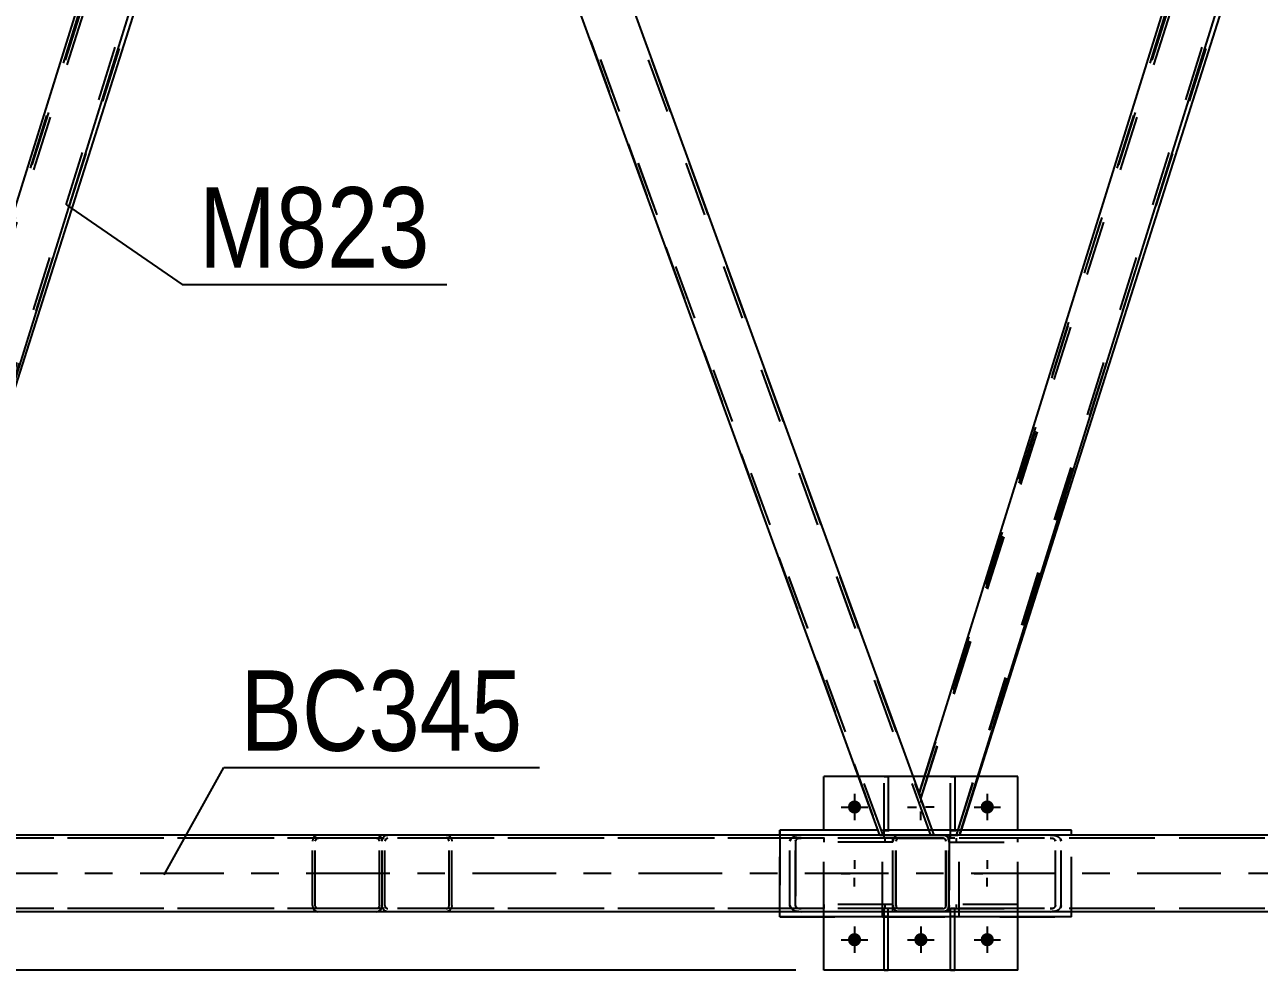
# Model space of a CAD drawing. Header units: millimetres. Extents: x -834 to 355, y -855 to -14.
# Drawn here: x 35.12 to 79.09, y -117.54 to -83.85 of the extents above; entities that cross this region are included whole.
import ezdxf

# ---------------------------------------------------------------- set-up
doc = ezdxf.new("R2010")
doc.units = ezdxf.units.MM
doc.linetypes.add('DXK_LINE_DOT2', pattern=[3.9198, 1.9599, -1.9599])
doc.linetypes.add('DXK_LINE_DOT3', pattern=[5.9187, 2.979, -0.9799, 0.9799, -0.9799])
doc.styles.add('Arial Narrow', font='ARIALN.TTF', dxfattribs={"height": 0.2})

# ---------------------------------------------------------------- blocks, each defined once
blk = doc.blocks.new('Part-570384938-11035 - 10424')
at = {"color": 7, "linetype": 'DXK_LINE_DOT2'}
for p, q in [((28.278, -111.271), (44.969, -58.637)), ((28.34, -111.439), (45.083, -58.637)), ((44.969, -58.637), (45.884, -58.637)), ((45.884, -58.637), (46.414, -60.094)), ((29.609, -112.728), (46.353, -59.926)), ((28.809, -112.728), (28.278, -111.271)), ((29.724, -112.728), (29.781, -112.546)), ((29.724, -112.728), (28.809, -112.728))]:
    blk.add_line(p, q, dxfattribs=at)
at = {"color": 2, "linetype": 'Continuous'}
blk.add_line((29.781, -112.546), (46.414, -60.094), dxfattribs=at)
blk = doc.blocks.new('Bolt-570384938-10508 - 10424')
at = {"linetype": 'Continuous'}
for points in [[(64.907, -111.726, -1), (64.435, -111.726, -1)], [(69.635, -111.726, -1), (69.162, -111.726, -1)], [(64.907, -116.453, -1), (64.435, -116.453, -1)], [(67.271, -116.453, -1), (66.798, -116.453, -1)], [(69.635, -116.453, -1), (69.162, -116.453, -1)]]:
    blk.add_hatch(color=1, dxfattribs=at).paths.add_polyline_path(points)
at = {"color": 1, "linetype": 'Continuous'}
for p, q in [((64.671, -111.253), (64.671, -112.199)), ((67.035, -111.253), (67.035, -111.568)), ((69.398, -111.253), (69.398, -112.199)), ((64.198, -111.726), (65.144, -111.726)), ((66.562, -111.726), (66.877, -111.726)), ((67.035, -112.199), (67.035, -111.884)), ((67.507, -111.726), (67.193, -111.726)), ((68.926, -111.726), (69.871, -111.726)), ((64.671, -113.617), (64.671, -113.932)), ((69.398, -113.617), (69.398, -113.932)), ((64.198, -114.089), (64.513, -114.089)), ((64.671, -114.562), (64.671, -114.247)), ((65.144, -114.089), (64.829, -114.089)), ((68.926, -114.089), (69.241, -114.089)), ((69.398, -114.562), (69.398, -114.247)), ((69.871, -114.089), (69.556, -114.089)), ((64.671, -115.98), (64.671, -116.926)), ((67.035, -115.98), (67.035, -116.926)), ((69.398, -115.98), (69.398, -116.926)), ((64.198, -116.453), (65.144, -116.453)), ((66.562, -116.453), (67.507, -116.453)), ((68.926, -116.453), (69.871, -116.453))]:
    blk.add_line(p, q, dxfattribs=at)
blk = doc.blocks.new('Part-570384938-10875 - 10424')
at = {"color": 7, "linetype": 'DXK_LINE_DOT2'}
for p, q in [((314.467, -112.837), (-0.012, -112.836)), ((314.467, -115.346), (-0.012, -115.346))]:
    blk.add_line(p, q, dxfattribs=at)
at = {"color": 2, "linetype": 'Continuous'}
for p, q in [((314.467, -112.728), (1.806, -112.727)), ((314.467, -115.455), (1.806, -115.455))]:
    blk.add_line(p, q, dxfattribs=at)
at = {"color": 7, "linetype": 'DXK_LINE_DOT3'}
blk.add_line((314.467, -114.091), (-0.012, -114.091), dxfattribs=at)
blk = doc.blocks.new('Part-570384938-10697 - 10424')
at = {"color": 7, "linetype": 'DXK_LINE_DOT2'}
for p, q in [((68.238, -115.346), (68.092, -115.346)), ((68.092, -115.637), (68.092, -115.346)), ((68.092, -115.619), (68.238, -115.619)), ((68.238, -115.637), (68.238, -115.346))]:
    blk.add_line(p, q, dxfattribs=at)
at = {"color": 2, "linetype": 'Continuous'}
for p, q in [((68.092, -117.544), (68.092, -115.637)), ((68.238, -117.544), (68.238, -115.637)), ((68.092, -117.544), (68.238, -117.544))]:
    blk.add_line(p, q, dxfattribs=at)
blk = doc.blocks.new('Part-570384938-10869 - 10424')
at = {"color": 7, "linetype": 'DXK_LINE_DOT2'}
for p, q in [((65.874, -115.346), (65.729, -115.346)), ((65.729, -115.637), (65.729, -115.346)), ((65.729, -115.619), (65.874, -115.619)), ((65.874, -115.637), (65.874, -115.346))]:
    blk.add_line(p, q, dxfattribs=at)
at = {"color": 2, "linetype": 'Continuous'}
for p, q in [((65.729, -117.544), (65.729, -115.637)), ((65.874, -117.544), (65.874, -115.637)), ((65.729, -117.544), (65.874, -117.544))]:
    blk.add_line(p, q, dxfattribs=at)
blk = doc.blocks.new('Part-570384938-10749 - 10424')
at = {"color": 7, "linetype": 'DXK_LINE_DOT2'}
for p, q in [((66.976, -111.271), (83.666, -58.637)), ((67.037, -111.439), (83.781, -58.637)), ((83.666, -58.637), (84.581, -58.637)), ((84.581, -58.637), (85.112, -60.094)), ((68.307, -112.728), (85.05, -59.926)), ((67.506, -112.728), (66.976, -111.271)), ((68.421, -112.728), (68.479, -112.546)), ((68.421, -112.728), (67.506, -112.728))]:
    blk.add_line(p, q, dxfattribs=at)
at = {"color": 2, "linetype": 'Continuous'}
blk.add_line((68.479, -112.546), (85.112, -60.094), dxfattribs=at)
blk = doc.blocks.new('Part-570384938-10753 - 10424')
at = {"color": 7, "linetype": 'DXK_LINE_DOT2'}
for p, q in [((47.819, -58.637), (45.884, -58.637)), ((45.884, -58.637), (65.571, -112.728)), ((65.687, -112.728), (46, -58.637)), ((67.39, -112.728), (47.703, -58.637)), ((67.506, -112.728), (47.819, -58.637)), ((65.571, -112.728), (67.506, -112.728)), ((65.589, -112.728), (65.571, -112.728))]:
    blk.add_line(p, q, dxfattribs=at)
blk = doc.blocks.new('Part-570384938-11157 - 10424')
at = {"color": 7, "linetype": 'DXK_LINE_DOT2'}
for p, q in [((47.852, -112.946), (47.867, -112.862)), ((47.852, -115.237), (47.852, -112.946)), ((47.867, -112.862), (47.91, -112.791)), ((47.91, -112.791), (47.974, -112.744)), ((47.959, -112.904), (47.951, -112.946)), ((47.951, -115.237), (47.951, -112.946)), ((47.98, -112.869), (47.959, -112.904)), ((47.974, -112.744), (48.05, -112.727)), ((48.012, -112.845), (47.98, -112.869)), ((48.05, -112.837), (48.012, -112.845)), ((66.04, -112.727), (48.05, -112.727)), ((66.04, -112.837), (48.05, -112.837)), ((50.135, -112.727), (50.211, -112.744)), ((50.173, -112.845), (50.135, -112.837)), ((50.205, -112.869), (50.173, -112.845)), ((50.226, -112.904), (50.205, -112.869)), ((50.211, -112.744), (50.275, -112.791)), ((50.234, -112.946), (50.226, -112.904)), ((50.234, -115.237), (50.234, -112.946)), ((50.275, -112.791), (50.318, -112.862)), ((50.318, -112.862), (50.333, -112.946)), ((50.333, -115.237), (50.333, -112.946)), ((62.399, -112.862), (62.369, -112.946)), ((62.369, -115.237), (62.369, -112.946)), ((62.568, -112.946), (62.583, -112.904)), ((62.568, -115.237), (62.568, -112.946)), ((62.766, -112.727), (62.614, -112.744)), ((62.69, -112.845), (62.766, -112.837)), ((66.04, -115.455), (66.04, -112.727)), ((47.867, -115.32), (47.852, -115.237)), ((47.91, -115.391), (47.867, -115.32)), ((47.974, -115.438), (47.91, -115.391)), ((47.951, -115.237), (47.959, -115.278)), ((47.959, -115.278), (47.98, -115.314)), ((48.05, -115.455), (47.974, -115.438)), ((47.98, -115.314), (48.012, -115.337)), ((48.012, -115.337), (48.05, -115.346)), ((66.04, -115.346), (48.05, -115.346)), ((66.04, -115.455), (48.05, -115.455)), ((50.135, -115.346), (50.173, -115.337)), ((50.211, -115.438), (50.135, -115.455)), ((50.173, -115.337), (50.205, -115.314)), ((50.205, -115.314), (50.226, -115.278)), ((50.275, -115.391), (50.211, -115.438)), ((50.226, -115.278), (50.234, -115.237)), ((50.318, -115.32), (50.275, -115.391)), ((50.333, -115.237), (50.318, -115.32)), ((62.369, -115.237), (62.399, -115.32)), ((62.583, -115.278), (62.568, -115.237)), ((62.614, -115.438), (62.766, -115.455)), ((62.766, -115.346), (62.69, -115.337))]:
    blk.add_line(p, q, dxfattribs=at)
for centre, radius, start, end in [((62.676, -113.11), 0.371, 99.5182, 138.0638), ((62.721, -113.028), 0.186, 99.5182, 138.0638), ((62.676, -115.072), 0.371, 221.9362, 260.4818), ((62.721, -115.154), 0.186, 221.9362, 260.4818)]:
    blk.add_arc(centre, radius, start, end, dxfattribs=at)
blk = doc.blocks.new('Part-570384938-10769 - 10424')
at = {"color": 7, "linetype": 'DXK_LINE_DOT2'}
for p, q in [((72.395, -112.546), (62.006, -112.546)), ((62.006, -112.546), (62.006, -115.637)), ((72.395, -115.637), (72.395, -112.546)), ((62.006, -115.637), (72.395, -115.637))]:
    blk.add_line(p, q, dxfattribs=at)
blk = doc.blocks.new('Part-570384938-10803 - 10424')
at = {"color": 2, "linetype": 'Continuous'}
for p, q in [((66.968, -111.25), (83.651, -57.727)), ((84.25, -57.727), (83.651, -57.727)), ((84.83, -59.321), (84.25, -57.727)), ((84.953, -59.659), (84.83, -59.321)), ((68.412, -112.727), (84.953, -59.659)), ((67.506, -112.726), (66.968, -111.25)), ((67.506, -112.726), (68.184, -112.727)), ((68.395, -112.727), (68.184, -112.727)), ((68.412, -112.727), (68.395, -112.727))]:
    blk.add_line(p, q, dxfattribs=at)
at = {"color": 7, "linetype": 'DXK_LINE_DOT2'}
for p, q in [((67.03, -111.419), (83.765, -57.727)), ((83.651, -57.727), (83.668, -57.727)), ((68.298, -112.727), (84.892, -59.49)), ((84.953, -59.659), (84.877, -59.451)), ((68.184, -112.727), (68.345, -112.727))]:
    blk.add_line(p, q, dxfattribs=at)
blk = doc.blocks.new('Part-570384938-10846 - 10424')
at = {"color": 2, "linetype": 'Continuous'}
for p, q in [((45.57, -57.727), (45.553, -57.727)), ((47.344, -57.727), (45.57, -57.727)), ((47.488, -57.727), (47.344, -57.727)), ((47.488, -57.727), (66.968, -111.25)), ((65.57, -112.725), (46.256, -59.659)), ((67.273, -112.726), (65.57, -112.725)), ((67.438, -112.726), (67.273, -112.726)), ((67.488, -112.726), (67.438, -112.726)), ((67.506, -112.726), (67.488, -112.726))]:
    blk.add_line(p, q, dxfattribs=at)
at = {"color": 7, "linetype": 'DXK_LINE_DOT2'}
for p, q in [((46.256, -59.659), (45.553, -57.727)), ((65.686, -112.725), (45.669, -57.727)), ((67.39, -112.726), (47.372, -57.727)), ((47.47, -57.727), (47.42, -57.727)), ((47.488, -57.727), (47.47, -57.727)), ((67.506, -112.726), (66.968, -111.25)), ((67.438, -112.726), (67.506, -112.726))]:
    blk.add_line(p, q, dxfattribs=at)
blk = doc.blocks.new('Part-570384938-10854 - 10424')
at = {"color": 7, "linetype": 'DXK_LINE_DOT2'}
for p, q in [((70.489, -115.199), (68.035, -115.199)), ((68.035, -115.199), (68.035, -115.344)), ((68.035, -115.344), (70.489, -115.344)), ((68.308, -115.344), (68.308, -115.199)), ((70.489, -115.344), (70.489, -115.199))]:
    blk.add_line(p, q, dxfattribs=at)
blk = doc.blocks.new('Part-570384938-10857 - 10424')
at = {"color": 7, "linetype": 'DXK_LINE_DOT2'}
for p, q in [((70.489, -112.835), (68.035, -112.835)), ((68.035, -112.835), (68.035, -112.98)), ((68.035, -112.98), (70.489, -112.98)), ((68.308, -112.98), (68.308, -112.835)), ((70.489, -112.98), (70.489, -112.835))]:
    blk.add_line(p, q, dxfattribs=at)
blk = doc.blocks.new('Part-570384938-10860 - 10424')
at = {"color": 7, "linetype": 'DXK_LINE_DOT2'}
for p, q in [((68.092, -112.837), (68.092, -110.635)), ((68.092, -110.635), (68.238, -110.635)), ((68.238, -110.635), (68.238, -112.837)), ((68.092, -112.564), (68.238, -112.564)), ((68.238, -112.837), (68.092, -112.837))]:
    blk.add_line(p, q, dxfattribs=at)
blk = doc.blocks.new('Part-570384938-10863 - 10424')
at = {"color": 7, "linetype": 'DXK_LINE_DOT2'}
for p, q in [((65.729, -112.837), (65.729, -110.635)), ((65.729, -110.635), (65.874, -110.635)), ((65.874, -110.635), (65.874, -112.837)), ((65.729, -112.564), (65.874, -112.564)), ((65.874, -112.837), (65.729, -112.837))]:
    blk.add_line(p, q, dxfattribs=at)
blk = doc.blocks.new('Part-570384938-10870 - 10424')
at = {"color": 7, "linetype": 'DXK_LINE_DOT2'}
for p, q in [((314.467, -112.728), (0.163, -112.728)), ((314.467, -112.837), (0.163, -112.837)), ((314.467, -115.346), (0.163, -115.346)), ((314.467, -115.455), (23.308, -115.455)), ((72.396, -115.455), (62.006, -115.455))]:
    blk.add_line(p, q, dxfattribs=at)
at = {"color": 2, "linetype": 'Continuous'}
for p, q in [((62.006, -115.455), (33.698, -115.455)), ((100.703, -115.455), (72.396, -115.455))]:
    blk.add_line(p, q, dxfattribs=at)
blk = doc.blocks.new('Part-570384938-10883 - 10424')
at = {"color": 2, "linetype": 'Continuous'}
for p, q in [((63.58, -112.546), (63.58, -110.635)), ((64.81, -110.635), (63.58, -110.635)), ((67.16, -110.635), (66.744, -110.635)), ((70.489, -110.635), (69.085, -110.635)), ((70.489, -112.546), (70.489, -110.635)), ((63.58, -117.544), (63.58, -115.637)), ((70.489, -117.544), (70.489, -115.637)), ((70.489, -117.544), (63.58, -117.544))]:
    blk.add_line(p, q, dxfattribs=at)
at = {"color": 7, "linetype": 'DXK_LINE_DOT2'}
for p, q in [((66.744, -110.635), (64.81, -110.635)), ((69.085, -110.635), (67.16, -110.635)), ((63.58, -115.637), (63.58, -112.546)), ((70.489, -115.637), (70.489, -112.546))]:
    blk.add_line(p, q, dxfattribs=at)
blk = doc.blocks.new('Part-570384938-10886 - 10424')
at = {"color": 7, "linetype": 'DXK_LINE_DOT2'}
for p, q in [((66.035, -115.199), (63.58, -115.199)), ((63.58, -115.199), (63.58, -115.344)), ((66.035, -115.344), (63.58, -115.344)), ((65.762, -115.344), (65.762, -115.199)), ((66.035, -115.344), (66.035, -115.199))]:
    blk.add_line(p, q, dxfattribs=at)
blk = doc.blocks.new('Part-570384938-10889 - 10424')
at = {"color": 7, "linetype": 'DXK_LINE_DOT2'}
for p, q in [((66.035, -112.835), (63.58, -112.835)), ((63.58, -112.835), (63.58, -112.98)), ((66.035, -112.98), (63.58, -112.98)), ((65.762, -112.98), (65.762, -112.835)), ((66.035, -112.98), (66.035, -112.835))]:
    blk.add_line(p, q, dxfattribs=at)
blk = doc.blocks.new('Part-570384938-10895 - 10424')
at = {"color": 7, "linetype": 'DXK_LINE_DOT2'}
for p, q in [((66.051, -112.862), (66.035, -112.944)), ((66.035, -112.944), (66.051, -112.862)), ((66.035, -115.235), (66.035, -112.944)), ((66.051, -112.861), (66.051, -112.862)), ((66.051, -112.862), (66.051, -112.861)), ((66.152, -112.902), (66.144, -112.944)), ((66.144, -115.235), (66.144, -112.944)), ((66.176, -112.867), (66.152, -112.902)), ((66.253, -112.726), (66.169, -112.742)), ((66.169, -112.742), (66.253, -112.726)), ((66.211, -112.843), (66.176, -112.867)), ((66.253, -112.835), (66.211, -112.843)), ((67.817, -112.726), (66.253, -112.726)), ((67.817, -112.835), (66.253, -112.835)), ((67.9, -112.742), (67.817, -112.726)), ((67.817, -112.726), (67.9, -112.742)), ((67.858, -112.843), (67.817, -112.835)), ((67.894, -112.867), (67.858, -112.843)), ((67.917, -112.902), (67.894, -112.867)), ((67.926, -112.944), (67.917, -112.902)), ((67.926, -115.235), (67.926, -112.944)), ((68.035, -112.944), (68.018, -112.861)), ((68.018, -112.861), (68.035, -112.944)), ((68.035, -115.235), (68.035, -112.944)), ((66.035, -115.235), (66.035, -115.237)), ((66.035, -115.237), (66.035, -115.235)), ((66.035, -115.237), (66.051, -115.318)), ((66.051, -115.318), (66.035, -115.237)), ((66.144, -115.235), (66.152, -115.277)), ((66.152, -115.277), (66.176, -115.312)), ((66.169, -115.437), (66.253, -115.453)), ((66.253, -115.453), (66.169, -115.437)), ((66.176, -115.312), (66.211, -115.336)), ((66.211, -115.336), (66.253, -115.344)), ((67.817, -115.344), (66.253, -115.344)), ((67.817, -115.453), (66.253, -115.453)), ((67.817, -115.344), (67.858, -115.336)), ((67.817, -115.453), (67.9, -115.437)), ((67.9, -115.437), (67.817, -115.453)), ((67.858, -115.336), (67.894, -115.312)), ((67.894, -115.312), (67.917, -115.277)), ((67.917, -115.277), (67.926, -115.235)), ((68.018, -115.318), (68.035, -115.235)), ((68.035, -115.235), (68.018, -115.318))]:
    blk.add_line(p, q, dxfattribs=at)
at = {"color": 7, "linetype": 'DXK_LINE_DOT3'}
blk.add_line((67.035, -114.089), (67.035, -114.089), dxfattribs=at)
at = {"color": 7, "linetype": 'DXK_LINE_DOT2'}
for centre, start, end in [((66.253, -112.944), 112.5, 157.5), ((66.253, -112.944), 112.5, 157.5), ((67.817, -112.944), 22.5, 67.5), ((67.817, -112.944), 22.5, 67.5), ((66.253, -115.235), 202.5, 247.5), ((66.253, -115.235), 202.5, 247.5), ((67.817, -115.235), 292.5, 337.5), ((67.817, -115.235), 292.5, 337.5)]:
    blk.add_arc(centre, 0.218, start, end, dxfattribs=at)
blk = doc.blocks.new('Part-570384938-11050 - 10424')
at = {"color": 7, "linetype": 'DXK_LINE_DOT2'}
for p, q in [((66.04, -112.944), (66.057, -112.861)), ((66.056, -112.862), (66.04, -112.944)), ((66.04, -115.235), (66.04, -112.944)), ((66.057, -112.861), (66.056, -112.862)), ((66.158, -112.902), (66.149, -112.944)), ((66.149, -115.235), (66.149, -112.944)), ((66.181, -112.867), (66.158, -112.902)), ((66.258, -112.726), (66.175, -112.743)), ((66.175, -112.743), (66.258, -112.726)), ((66.217, -112.843), (66.181, -112.867)), ((66.258, -112.835), (66.217, -112.843)), ((67.822, -112.726), (66.258, -112.726)), ((66.258, -112.835), (67.822, -112.835)), ((67.822, -112.835), (66.258, -112.835)), ((67.905, -112.743), (67.822, -112.726)), ((67.822, -112.726), (67.905, -112.743)), ((67.864, -112.843), (67.822, -112.835)), ((67.899, -112.867), (67.864, -112.843)), ((67.923, -112.902), (67.899, -112.867)), ((67.931, -112.944), (67.923, -112.902)), ((67.931, -115.235), (67.931, -112.944)), ((68.024, -112.862), (68.024, -112.861)), ((68.024, -112.861), (68.04, -112.944)), ((68.04, -112.944), (68.024, -112.862)), ((68.04, -115.235), (68.04, -112.944)), ((66.04, -115.235), (66.057, -115.319)), ((66.057, -115.319), (66.04, -115.235)), ((66.149, -115.235), (66.158, -115.277)), ((66.158, -115.277), (66.181, -115.312)), ((66.175, -115.437), (66.258, -115.453)), ((66.258, -115.453), (66.175, -115.437)), ((66.181, -115.312), (66.217, -115.336)), ((66.217, -115.336), (66.258, -115.344)), ((66.258, -115.344), (67.822, -115.344)), ((66.258, -115.344), (67.822, -115.344)), ((66.258, -115.453), (67.822, -115.453)), ((66.258, -115.453), (67.822, -115.453)), ((67.822, -115.344), (67.864, -115.336)), ((67.822, -115.453), (67.905, -115.437)), ((67.905, -115.437), (67.822, -115.453)), ((67.864, -115.336), (67.899, -115.312)), ((67.899, -115.312), (67.923, -115.277)), ((67.923, -115.277), (67.931, -115.235)), ((68.024, -115.319), (68.04, -115.235)), ((68.04, -115.235), (68.024, -115.319))]:
    blk.add_line(p, q, dxfattribs=at)
for centre, start, end in [((66.258, -112.944), 112.5, 157.5), ((66.258, -112.944), 112.5, 157.5), ((67.822, -112.944), 22.5, 67.5), ((67.822, -112.944), 22.5, 67.5), ((66.258, -115.235), 202.5, 247.5), ((66.258, -115.235), 202.5, 247.5), ((67.822, -115.235), 292.5, 337.5), ((67.822, -115.235), 292.5, 337.5)]:
    blk.add_arc(centre, 0.218, start, end, dxfattribs=at)
blk = doc.blocks.new('Part-570384938-11087 - 10424')
at = {"color": 7, "linetype": 'DXK_LINE_DOT2'}
for p, q in [((28.503, -112.946), (28.518, -112.862)), ((28.503, -115.237), (28.503, -112.946)), ((28.518, -112.862), (28.561, -112.791)), ((28.561, -112.791), (28.626, -112.744)), ((28.61, -112.904), (28.602, -112.946)), ((28.602, -115.237), (28.602, -112.946)), ((28.628, -112.869), (28.61, -112.904)), ((28.626, -112.744), (28.635, -112.742)), ((28.692, -112.845), (28.628, -112.869)), ((28.628, -115.314), (28.628, -112.869)), ((28.768, -112.727), (28.635, -112.742)), ((28.635, -115.44), (28.635, -112.742)), ((28.768, -112.837), (28.692, -112.845)), ((47.653, -112.727), (28.768, -112.727)), ((47.653, -112.837), (28.768, -112.837)), ((32.937, -112.727), (33.089, -112.744)), ((33.013, -112.845), (32.937, -112.837)), ((33.136, -112.946), (33.12, -112.904)), ((33.136, -115.237), (33.136, -112.946)), ((33.304, -112.862), (33.334, -112.946)), ((33.334, -115.237), (33.334, -112.946)), ((45.386, -112.862), (45.37, -112.946)), ((45.37, -115.237), (45.37, -112.946)), ((45.429, -112.791), (45.386, -112.862)), ((45.493, -112.744), (45.429, -112.791)), ((45.47, -112.946), (45.477, -112.904)), ((45.47, -115.237), (45.47, -112.946)), ((45.477, -112.904), (45.499, -112.869)), ((45.569, -112.727), (45.493, -112.744)), ((45.499, -112.869), (45.531, -112.845)), ((45.531, -112.845), (45.569, -112.837)), ((47.729, -112.744), (47.653, -112.727)), ((47.653, -112.837), (47.691, -112.845)), ((47.691, -112.845), (47.724, -112.869)), ((47.724, -112.869), (47.745, -112.904)), ((47.794, -112.791), (47.729, -112.744)), ((47.745, -112.904), (47.753, -112.946)), ((47.753, -115.237), (47.753, -112.946)), ((47.837, -112.862), (47.794, -112.791)), ((47.852, -112.946), (47.837, -112.862)), ((47.852, -115.237), (47.852, -112.946)), ((28.518, -115.32), (28.503, -115.237)), ((28.561, -115.391), (28.518, -115.32)), ((28.626, -115.438), (28.561, -115.391)), ((28.61, -115.278), (28.602, -115.237)), ((28.628, -115.313), (28.61, -115.278)), ((28.635, -115.44), (28.626, -115.438)), ((28.628, -115.314), (28.628, -115.313)), ((28.628, -115.314), (28.692, -115.337)), ((28.768, -115.455), (28.635, -115.44)), ((28.692, -115.337), (28.768, -115.346)), ((47.653, -115.346), (28.768, -115.346)), ((47.653, -115.455), (28.768, -115.455)), ((32.937, -115.346), (33.013, -115.337)), ((33.089, -115.438), (32.937, -115.455)), ((33.12, -115.278), (33.136, -115.237)), ((33.334, -115.237), (33.304, -115.32)), ((45.37, -115.237), (45.386, -115.32)), ((45.386, -115.32), (45.429, -115.391)), ((45.429, -115.391), (45.493, -115.438)), ((45.477, -115.278), (45.47, -115.237)), ((45.499, -115.314), (45.477, -115.278)), ((45.493, -115.438), (45.569, -115.455)), ((45.531, -115.337), (45.499, -115.314)), ((45.569, -115.346), (45.531, -115.337)), ((47.691, -115.337), (47.653, -115.346)), ((47.653, -115.455), (47.729, -115.438)), ((47.724, -115.314), (47.691, -115.337)), ((47.745, -115.278), (47.724, -115.314)), ((47.729, -115.438), (47.794, -115.391)), ((47.753, -115.237), (47.745, -115.278)), ((47.794, -115.391), (47.837, -115.32)), ((47.837, -115.32), (47.852, -115.237))]:
    blk.add_line(p, q, dxfattribs=at)
for centre, radius, start, end in [((32.982, -113.028), 0.186, 41.9362, 80.4818), ((33.028, -113.11), 0.371, 41.9362, 80.4818), ((32.982, -115.154), 0.186, 279.5182, 318.0638), ((33.028, -115.072), 0.371, 279.5182, 318.0638)]:
    blk.add_arc(centre, radius, start, end, dxfattribs=at)
blk = doc.blocks.new('Part-570384938-11090 - 10424')
at = {"color": 7, "linetype": 'DXK_LINE_DOT2'}
for p, q in [((28.402, -112.862), (28.372, -112.946)), ((28.372, -115.237), (28.372, -112.946)), ((28.57, -112.946), (28.585, -112.904)), ((28.57, -115.237), (28.57, -112.946)), ((28.769, -112.728), (28.617, -112.744)), ((28.693, -112.845), (28.769, -112.837)), ((66.04, -112.727), (28.769, -112.728)), ((66.04, -112.837), (28.769, -112.837)), ((33.089, -112.744), (32.937, -112.728)), ((32.937, -112.837), (33.013, -112.845)), ((33.121, -112.904), (33.136, -112.946)), ((33.136, -115.237), (33.136, -112.946)), ((33.334, -112.946), (33.304, -112.862)), ((33.334, -115.237), (33.334, -112.946)), ((62.37, -112.946), (62.4, -112.862)), ((62.37, -115.237), (62.37, -112.946)), ((62.583, -112.904), (62.568, -112.946)), ((62.568, -112.946), (62.568, -115.237)), ((62.615, -112.744), (62.767, -112.727)), ((62.767, -112.837), (62.691, -112.845)), ((66.04, -115.455), (66.04, -112.727)), ((28.372, -115.237), (28.402, -115.32)), ((28.585, -115.278), (28.57, -115.237)), ((28.617, -115.438), (28.769, -115.455)), ((28.769, -115.346), (28.693, -115.337)), ((66.04, -115.346), (28.769, -115.346)), ((66.04, -115.455), (28.769, -115.455)), ((33.013, -115.337), (32.937, -115.346)), ((32.937, -115.455), (33.089, -115.438)), ((33.136, -115.237), (33.121, -115.278)), ((33.304, -115.32), (33.334, -115.237)), ((62.4, -115.32), (62.37, -115.237)), ((62.568, -115.237), (62.583, -115.278)), ((62.767, -115.455), (62.615, -115.438)), ((62.691, -115.337), (62.767, -115.346))]:
    blk.add_line(p, q, dxfattribs=at)
for centre, radius, start, end in [((28.678, -113.11), 0.371, 99.5182, 138.0638), ((28.724, -113.028), 0.186, 99.5182, 138.0638), ((32.983, -113.028), 0.186, 41.9362, 80.4818), ((33.028, -113.11), 0.371, 41.9362, 80.4818), ((62.676, -113.11), 0.371, 99.5182, 138.0638), ((62.721, -113.028), 0.186, 99.5182, 138.0638), ((28.678, -115.072), 0.371, 221.9362, 260.4818), ((28.724, -115.154), 0.186, 221.9362, 260.4818), ((32.983, -115.154), 0.186, 279.5182, 318.0638), ((33.028, -115.072), 0.371, 279.5182, 318.0638), ((62.676, -115.072), 0.371, 221.9362, 260.4818), ((62.721, -115.154), 0.186, 221.9362, 260.4818)]:
    blk.add_arc(centre, radius, start, end, dxfattribs=at)
blk = doc.blocks.new('Part-570384938-11113 - 10424')
at = {"color": 2, "linetype": 'Continuous'}
for p, q in [((28.271, -111.25), (44.954, -57.727)), ((45.553, -57.727), (44.954, -57.727)), ((46.133, -59.321), (45.553, -57.727)), ((46.256, -59.659), (46.133, -59.321)), ((29.715, -112.727), (46.256, -59.659)), ((28.809, -112.727), (28.271, -111.25))]:
    blk.add_line(p, q, dxfattribs=at)
at = {"color": 7, "linetype": 'DXK_LINE_DOT2'}
for p, q in [((28.332, -111.419), (45.068, -57.727)), ((44.971, -57.727), (44.954, -57.727)), ((29.601, -112.727), (46.194, -59.49)), ((46.256, -59.659), (46.18, -59.45)), ((29.715, -112.727), (28.809, -112.727))]:
    blk.add_line(p, q, dxfattribs=at)
blk = doc.blocks.new('Part-570384938-11150 - 10424')
at = {"color": 7, "linetype": 'DXK_LINE_DOT2'}
for p, q in [((68.04, -115.455), (68.04, -112.728)), ((86.351, -112.728), (68.04, -112.728)), ((86.351, -112.837), (68.04, -112.837)), ((71.634, -112.728), (71.786, -112.744)), ((71.71, -112.845), (71.634, -112.837)), ((71.833, -112.946), (71.818, -112.904)), ((71.833, -115.237), (71.833, -112.946)), ((72.001, -112.862), (72.031, -112.946)), ((72.031, -115.237), (72.031, -112.946)), ((84.083, -112.862), (84.068, -112.946)), ((84.068, -115.237), (84.068, -112.946)), ((84.126, -112.791), (84.083, -112.862)), ((84.19, -112.744), (84.126, -112.791)), ((84.167, -112.946), (84.175, -112.904)), ((84.167, -115.237), (84.167, -112.946)), ((84.175, -112.904), (84.196, -112.869)), ((84.266, -112.728), (84.19, -112.744)), ((84.196, -112.869), (84.228, -112.845)), ((84.228, -112.845), (84.266, -112.837)), ((86.427, -112.744), (86.351, -112.728)), ((86.351, -112.837), (86.389, -112.845)), ((86.389, -112.845), (86.421, -112.869)), ((86.421, -112.869), (86.442, -112.904)), ((86.491, -112.791), (86.427, -112.744)), ((86.442, -112.904), (86.45, -112.946)), ((86.45, -115.237), (86.45, -112.946)), ((86.534, -112.862), (86.491, -112.791)), ((86.549, -112.946), (86.534, -112.862)), ((86.549, -115.237), (86.549, -112.946)), ((86.351, -115.346), (68.04, -115.346)), ((86.351, -115.455), (68.04, -115.455)), ((71.634, -115.346), (71.71, -115.337)), ((71.786, -115.438), (71.634, -115.455)), ((71.818, -115.278), (71.833, -115.237)), ((72.031, -115.237), (72.001, -115.32)), ((84.068, -115.237), (84.083, -115.32)), ((84.083, -115.32), (84.126, -115.391)), ((84.126, -115.391), (84.19, -115.438)), ((84.175, -115.278), (84.167, -115.237)), ((84.196, -115.314), (84.175, -115.278)), ((84.19, -115.438), (84.266, -115.455)), ((84.228, -115.337), (84.196, -115.314)), ((84.266, -115.346), (84.228, -115.337)), ((86.389, -115.337), (86.351, -115.346)), ((86.351, -115.455), (86.427, -115.438)), ((86.421, -115.314), (86.389, -115.337)), ((86.442, -115.278), (86.421, -115.314)), ((86.427, -115.438), (86.491, -115.391)), ((86.45, -115.237), (86.442, -115.278)), ((86.491, -115.391), (86.534, -115.32)), ((86.534, -115.32), (86.549, -115.237))]:
    blk.add_line(p, q, dxfattribs=at)
for centre, radius, start, end in [((71.68, -113.028), 0.186, 41.9362, 80.4818), ((71.725, -113.11), 0.371, 41.9362, 80.4818), ((71.68, -115.154), 0.186, 279.5182, 318.0638), ((71.725, -115.072), 0.371, 279.5182, 318.0638)]:
    blk.add_arc(centre, radius, start, end, dxfattribs=at)
blk = doc.blocks.new('Part-570384938-11184 - 10424')
at = {"color": 7, "linetype": 'DXK_LINE_DOT2'}
for p, q in [((105.633, -112.728), (68.04, -112.728)), ((68.04, -112.728), (68.04, -115.455)), ((105.633, -112.837), (68.04, -112.837)), ((71.787, -112.744), (71.635, -112.728)), ((71.635, -112.837), (71.711, -112.845)), ((71.818, -112.904), (71.833, -112.946)), ((71.833, -115.237), (71.833, -112.946)), ((72.032, -112.946), (72.002, -112.862)), ((72.032, -115.237), (72.032, -112.946)), ((101.067, -112.946), (101.097, -112.862)), ((101.067, -115.237), (101.067, -112.946)), ((101.281, -112.904), (101.266, -112.946)), ((101.266, -115.237), (101.266, -112.946)), ((101.312, -112.744), (101.464, -112.728)), ((101.464, -112.837), (101.388, -112.845)), ((105.633, -112.728), (105.785, -112.744)), ((105.709, -112.845), (105.633, -112.837)), ((105.831, -112.946), (105.816, -112.904)), ((105.831, -112.946), (105.831, -115.237)), ((106, -112.862), (106.007, -112.882)), ((106.007, -112.882), (106.03, -112.946)), ((106.03, -115.237), (106.03, -112.946)), ((105.633, -115.346), (68.04, -115.346)), ((105.633, -115.455), (68.04, -115.455)), ((71.711, -115.337), (71.635, -115.346)), ((71.635, -115.455), (71.787, -115.438)), ((71.833, -115.237), (71.818, -115.278)), ((72.002, -115.32), (72.032, -115.237)), ((101.097, -115.32), (101.067, -115.237)), ((101.266, -115.237), (101.281, -115.278)), ((101.464, -115.455), (101.312, -115.438)), ((101.388, -115.337), (101.464, -115.346)), ((105.633, -115.346), (105.709, -115.337)), ((105.785, -115.438), (105.633, -115.455)), ((105.816, -115.278), (105.831, -115.237)), ((106.015, -115.278), (106, -115.32)), ((106.03, -115.237), (106.015, -115.278))]:
    blk.add_line(p, q, dxfattribs=at)
for centre, radius, start, end in [((71.68, -113.028), 0.186, 41.9362, 80.4818), ((71.725, -113.11), 0.371, 41.9362, 80.4818), ((101.374, -113.11), 0.371, 99.5182, 138.0638), ((101.419, -113.028), 0.186, 99.5182, 138.0638), ((105.678, -113.028), 0.186, 41.9362, 80.4818), ((105.723, -113.11), 0.371, 41.9362, 80.4818), ((71.68, -115.154), 0.186, 279.5182, 318.0638), ((71.725, -115.072), 0.371, 279.5182, 318.0638), ((101.374, -115.072), 0.371, 221.9362, 260.4818), ((101.419, -115.154), 0.186, 221.9362, 260.4818), ((105.678, -115.154), 0.186, 279.5182, 318.0638), ((105.723, -115.072), 0.371, 279.5182, 318.0638)]:
    blk.add_arc(centre, radius, start, end, dxfattribs=at)
blk = doc.blocks.new('Part-570384938-11275 - 10424')
at = {"color": 2, "linetype": 'Continuous'}
for p, q in [((65.505, -112.546), (62.006, -112.546)), ((62.006, -112.727), (62.006, -112.546)), ((72.396, -112.546), (68.469, -112.546)), ((72.396, -112.727), (72.396, -112.546)), ((62.006, -115.637), (62.006, -115.455)), ((72.396, -115.637), (72.396, -115.455)), ((72.396, -115.637), (62.006, -115.637))]:
    blk.add_line(p, q, dxfattribs=at)
at = {"color": 7, "linetype": 'DXK_LINE_DOT2'}
for p, q in [((68.469, -112.546), (65.505, -112.546)), ((62.006, -115.455), (62.006, -112.727)), ((72.396, -115.455), (72.396, -112.727))]:
    blk.add_line(p, q, dxfattribs=at)
blk = doc.blocks.new('Part-570384938-11272 - 10424')
at = {"color": 7, "linetype": 'DXK_LINE_DOT2'}
for p, q in [((65.671, -115.635), (65.671, -112.544)), ((65.671, -112.544), (68.398, -112.544)), ((68.398, -115.635), (68.398, -112.544)), ((65.671, -115.635), (68.398, -115.635))]:
    blk.add_line(p, q, dxfattribs=at)
blk = doc.blocks.new('StraightDimension-570384938-58409 - 10424')
at = {"color": 7, "linetype": 'Continuous'}
blk.add_line((62.58, -117.544), (-29.75, -117.544), dxfattribs=at)
blk = doc.blocks.new('Mark-570384938-10871 - 10424')
at = {"color": 30, "linetype": 'Continuous'}
for p, q in [((40.086, -114.148), (42.208, -110.323)), ((42.208, -110.323), (53.456, -110.323))]:
    blk.add_line(p, q, dxfattribs=at)
at = {"color": 0}
blk.add_wipeout([(52.856, -109.723), (52.856, -106.723), (42.808, -106.723), (42.808, -109.723)], dxfattribs=at)
blk.add_wipeout([(52.856, -109.723), (52.856, -106.723), (42.808, -106.723), (42.808, -109.723)], dxfattribs=at)
at = {"color": 3, "style": 'Arial Narrow'}
blk.add_text('BC345', height=2.8633, dxfattribs=at).set_placement((42.808, -109.723))
blk = doc.blocks.new('Mark-570384938-11109 - 10424')
at = {"color": 30, "linetype": 'Continuous'}
for p, q in [((36.613, -90.277), (40.729, -93.106)), ((40.729, -93.106), (50.153, -93.106))]:
    blk.add_line(p, q, dxfattribs=at)
at = {"color": 0}
blk.add_wipeout([(49.553, -92.506), (49.553, -89.506), (41.329, -89.506), (41.329, -92.506)], dxfattribs=at)
blk.add_wipeout([(49.553, -92.506), (49.553, -89.506), (41.329, -89.506), (41.329, -92.506)], dxfattribs=at)
at = {"color": 3, "style": 'Arial Narrow'}
blk.add_text('M823', height=2.8633, dxfattribs=at).set_placement((41.329, -92.506))

msp = doc.modelspace()

# ---------------------------------------------------------------- block references
for name in ['Part-570384938-11113 - 10424', 'Part-570384938-10846 - 10424', 'Part-570384938-10803 - 10424', 'Part-570384938-11035 - 10424', 'Part-570384938-10753 - 10424', 'Part-570384938-10749 - 10424', 'Part-570384938-10883 - 10424', 'Part-570384938-10863 - 10424', 'Part-570384938-10860 - 10424', 'Bolt-570384938-10508 - 10424', 'Part-570384938-10769 - 10424', 'Part-570384938-11275 - 10424', 'Part-570384938-11272 - 10424', 'Part-570384938-10875 - 10424', 'Part-570384938-10870 - 10424', 'Part-570384938-11090 - 10424', 'Part-570384938-11087 - 10424', 'Part-570384938-11157 - 10424', 'Part-570384938-10889 - 10424', 'Part-570384938-10895 - 10424', 'Part-570384938-11050 - 10424', 'Part-570384938-10857 - 10424', 'Part-570384938-11150 - 10424', 'Part-570384938-11184 - 10424', 'Part-570384938-10886 - 10424', 'Part-570384938-10869 - 10424', 'Part-570384938-10854 - 10424', 'Part-570384938-10697 - 10424']:
    msp.add_blockref(name, (0, 0))

# ---------------------------------------------------------------- next in the draw order: block references
msp.add_blockref('StraightDimension-570384938-58409 - 10424', (0, 0))

# ---------------------------------------------------------------- next in the draw order: block references
for name in ['Mark-570384938-11109 - 10424', 'Mark-570384938-10871 - 10424']:
    msp.add_blockref(name, (0, 0))

doc.saveas('drawing.dxf')
